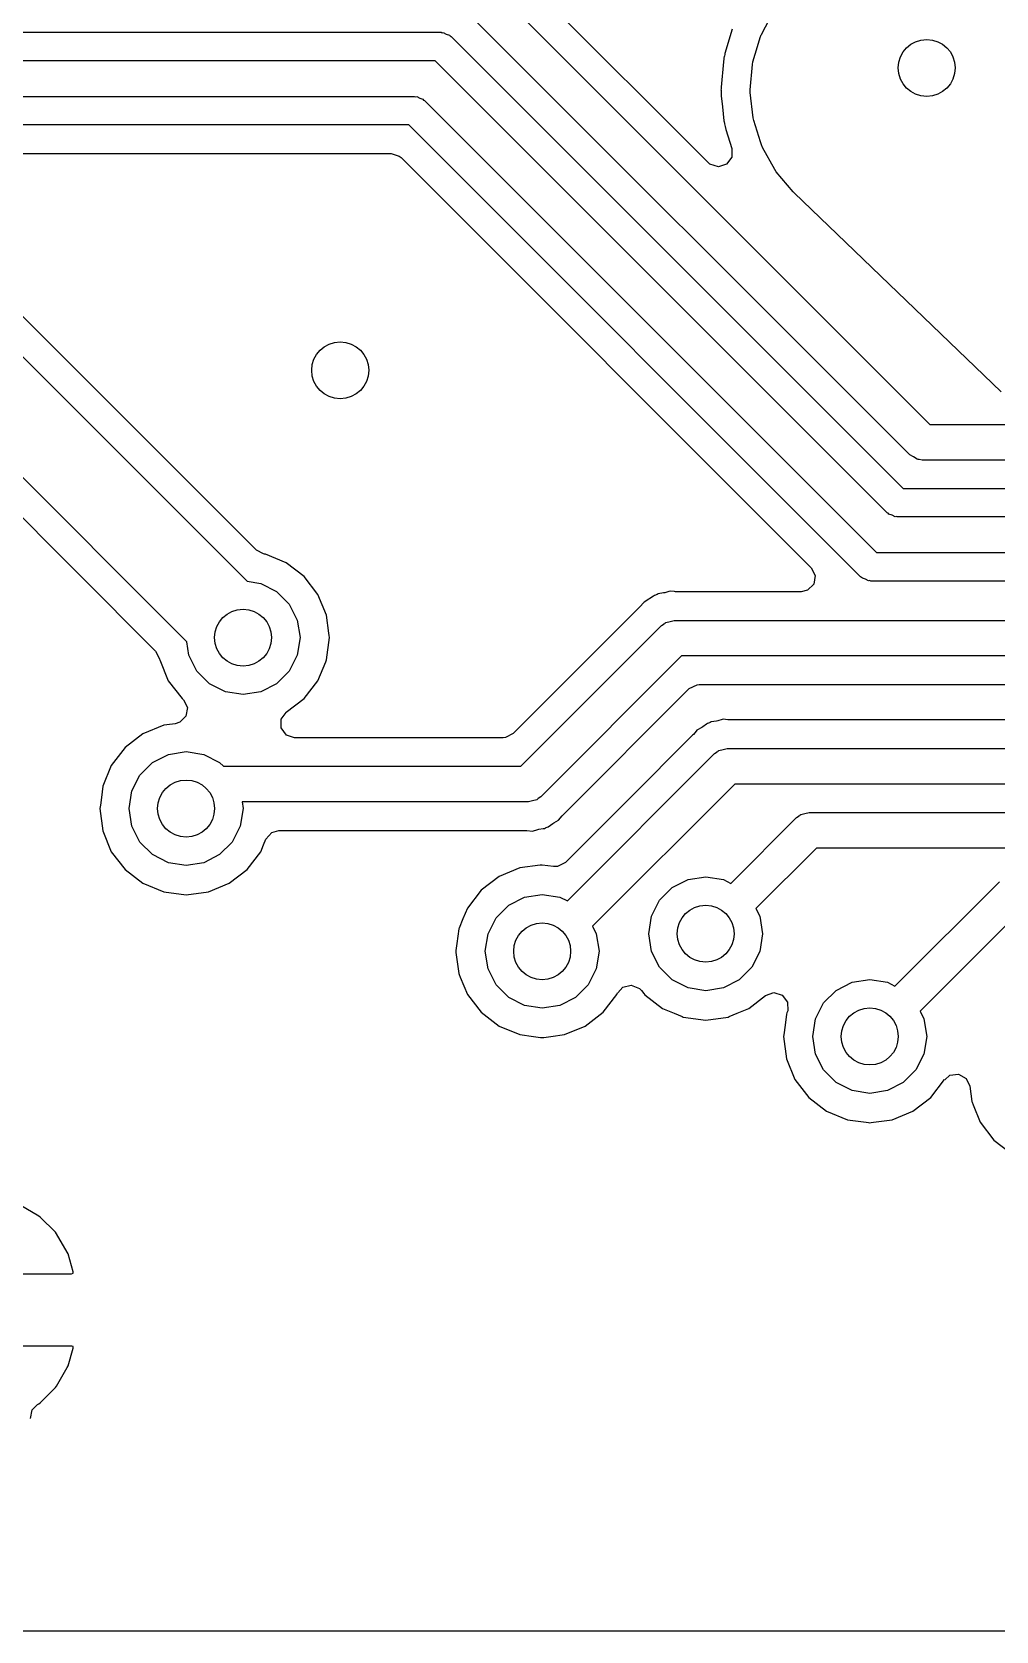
# Model space of a CAD drawing. Extents: x -27 to 355, y -108 to 35.
# Drawn here: x 243.72 to 250.49, y 12.63 to 23.85 of the extents above; entities that cross this region are included whole.
import ezdxf

# ---------------------------------------------------------------- set-up
doc = ezdxf.new("R2010")
doc.units = 0
doc.layers.add('BLACK', color=7, linetype='CONTINUOUS')

msp = doc.modelspace()

# ---------------------------------------------------------------- linework, layer by layer
at = {"layer": 'BLACK', "linetype": 'CONTINUOUS'}
for p, q in [((248.467, 22.9344), (245.984, 25.4171)), ((245.83, 25.2884), (250.021, 21.0972)), ((249.881, 20.8838), (245.689, 25.075)), ((248.84, 23.835), (248.922, 23.9904)), ((234.718, 23.85), (246.591, 23.85)), ((246.591, 23.85), (246.599, 23.8475)), ((246.599, 23.8475), (246.606, 23.8488)), ((246.606, 23.8488), (246.627, 23.8381)), ((246.627, 23.8381), (246.65, 23.8309)), ((246.65, 23.8309), (246.654, 23.8244)), ((246.654, 23.8244), (246.662, 23.8207)), ((246.662, 23.8207), (249.835, 20.6476)), ((248.634, 23.8727), (248.583, 23.7016)), ((248.812, 23.75), (248.831, 23.8145)), ((248.831, 23.8145), (248.838, 23.8326)), ((248.838, 23.8326), (248.84, 23.835)), ((248.582, 23.6948), (248.579, 23.6841)), ((248.583, 23.7016), (248.582, 23.6948)), ((248.78, 23.6434), (248.812, 23.75)), ((246.549, 23.65), (234.028, 23.65)), ((249.722, 20.4769), (246.549, 23.65)), ((248.572, 23.6423), (248.556, 23.4646)), ((248.575, 23.6612), (248.572, 23.6451)), ((248.572, 23.6451), (248.572, 23.6423)), ((248.576, 23.6681), (248.575, 23.6625)), ((248.575, 23.6625), (248.575, 23.6612)), ((248.578, 23.6805), (248.576, 23.6681)), ((248.579, 23.6817), (248.578, 23.6805)), ((248.579, 23.6841), (248.579, 23.6817)), ((248.761, 23.4464), (248.777, 23.6241)), ((248.777, 23.6241), (248.78, 23.6434)), ((248.556, 23.4646), (248.556, 23.4634)), ((234.028, 23.4), (246.404, 23.4)), ((246.404, 23.4), (246.412, 23.3975)), ((246.412, 23.3975), (246.42, 23.3988)), ((246.42, 23.3988), (246.441, 23.3881)), ((246.441, 23.3881), (246.463, 23.3809)), ((246.463, 23.3809), (246.468, 23.3744)), ((246.468, 23.3744), (246.475, 23.3707)), ((246.475, 23.3707), (249.648, 20.1976)), ((248.556, 23.4529), (248.555, 23.4442)), ((248.555, 23.4442), (248.556, 23.443)), ((248.556, 23.4634), (248.556, 23.4634)), ((248.556, 23.4634), (248.556, 23.4529)), ((248.556, 23.443), (248.556, 23.4429)), ((248.556, 23.4429), (248.556, 23.4416)), ((248.556, 23.4416), (248.556, 23.4246)), ((248.556, 23.4246), (248.557, 23.4042)), ((248.557, 23.4042), (248.565, 23.3268)), ((248.761, 23.4268), (248.761, 23.4464)), ((248.781, 23.2494), (248.761, 23.4268)), ((248.565, 23.3268), (248.576, 23.2288)), ((248.785, 23.2302), (248.781, 23.2494)), ((246.363, 23.2), (234.718, 23.2)), ((249.536, 20.0269), (246.363, 23.2)), ((248.576, 23.2288), (248.576, 23.2269)), ((248.576, 23.2269), (248.577, 23.2235)), ((248.577, 23.2235), (248.579, 23.2085)), ((248.579, 23.2085), (248.58, 23.2068)), ((248.58, 23.2068), (248.584, 23.1876)), ((248.584, 23.1876), (248.589, 23.1679)), ((248.589, 23.1679), (248.589, 23.1667)), ((248.589, 23.1667), (248.589, 23.1667)), ((248.589, 23.1667), (248.631, 23.0344)), ((248.832, 23.082), (248.785, 23.2302)), ((248.631, 23.0344), (248.631, 22.9732)), ((248.839, 23.0602), (248.832, 23.082)), ((248.847, 23.0422), (248.839, 23.0602)), ((248.933, 22.8862), (248.847, 23.0422)), ((242.747, 22.9995), (246.239, 22.9995)), ((246.239, 22.9995), (246.297, 22.9806)), ((246.297, 22.9806), (246.309, 22.9705)), ((246.309, 22.9705), (249.189, 20.0909)), ((248.478, 22.9246), (248.467, 22.9344)), ((248.537, 22.9054), (248.478, 22.9246)), ((248.595, 22.924), (248.537, 22.9054)), ((248.631, 22.9732), (248.595, 22.924)), ((242.353, 22.8717), (245.229, 19.9954)), ((245.294, 20.214), (242.677, 22.8305)), ((248.944, 22.8701), (248.933, 22.8862)), ((249.063, 22.7304), (248.944, 22.8701)), ((249.07, 22.7233), (249.063, 22.7304)), ((250.522, 21.3253), (249.07, 22.7233)), ((244.805, 19.5712), (242.964, 21.412)), ((242.91, 21.1825), (244.586, 19.5061)), ((250.021, 21.0972), (254.343, 21.0972)), ((249.908, 20.869), (249.881, 20.8838)), ((249.934, 20.8523), (249.908, 20.869)), ((249.94, 20.8514), (249.934, 20.8523)), ((249.942, 20.85), (249.94, 20.8514)), ((249.947, 20.8504), (249.942, 20.85)), ((249.969, 20.8472), (249.947, 20.8504)), ((254.395, 20.8472), (249.969, 20.8472)), ((249.835, 20.6476), (254.636, 20.6476)), ((249.73, 20.4733), (249.722, 20.4769)), ((249.734, 20.4667), (249.73, 20.4733)), ((249.757, 20.4595), (249.734, 20.4667)), ((249.778, 20.4489), (249.757, 20.4595)), ((249.786, 20.4501), (249.778, 20.4489)), ((249.793, 20.4476), (249.786, 20.4501)), ((254.677, 20.4476), (249.793, 20.4476)), ((245.344, 20.189), (245.294, 20.214)), ((245.344, 20.1876), (245.344, 20.189)), ((245.35, 20.1859), (245.344, 20.1876)), ((245.357, 20.185), (245.35, 20.1859)), ((245.503, 20.1245), (245.357, 20.185)), ((245.628, 20.0283), (245.503, 20.1245)), ((249.648, 20.1976), (254.893, 20.1976)), ((245.229, 19.9954), (245.324, 19.9804)), ((245.725, 19.9028), (245.628, 20.0283)), ((249.189, 20.0909), (249.216, 20.0364)), ((249.216, 20.0364), (249.207, 19.976)), ((249.543, 20.0233), (249.536, 20.0269)), ((249.548, 20.0167), (249.543, 20.0233)), ((249.57, 20.0095), (249.548, 20.0167)), ((249.591, 19.9989), (249.57, 20.0095)), ((249.599, 20.0001), (249.591, 19.9989)), ((249.607, 19.9976), (249.599, 20.0001)), ((254.934, 19.9976), (249.607, 19.9976)), ((245.324, 19.9804), (245.435, 19.9236)), ((245.435, 19.9236), (245.524, 19.8351)), ((245.785, 19.7568), (245.725, 19.9028)), ((248.056, 19.8737), (248.049, 19.8691)), ((248.081, 19.891), (248.056, 19.8737)), ((248.088, 19.896), (248.081, 19.891)), ((248.081, 19.891), (248.081, 19.891)), ((248.096, 19.8982), (248.088, 19.896)), ((248.101, 19.9007), (248.096, 19.8982)), ((248.107, 19.9027), (248.101, 19.9007)), ((248.114, 19.907), (248.107, 19.9027)), ((248.153, 19.9138), (248.114, 19.907)), ((248.161, 19.9156), (248.153, 19.9138)), ((248.19, 19.9234), (248.161, 19.9156)), ((248.199, 19.9257), (248.19, 19.9234)), ((248.19, 19.9234), (248.19, 19.9234)), ((248.228, 19.9231), (248.199, 19.9257)), ((248.237, 19.9223), (248.228, 19.9231)), ((248.246, 19.9219), (248.237, 19.9223)), ((249.119, 19.9219), (248.246, 19.9219)), ((249.163, 19.9327), (249.119, 19.9219)), ((249.207, 19.976), (249.163, 19.9327)), ((245.524, 19.8351), (245.58, 19.7236)), ((247.984, 19.8135), (247.528, 19.3579)), ((247.99, 19.8199), (247.984, 19.8135)), ((248.009, 19.843), (247.99, 19.8199)), ((248.015, 19.8496), (248.009, 19.843)), ((248.049, 19.8691), (248.015, 19.8496)), ((245.58, 19.7236), (245.6, 19.6)), ((245.802, 19.6303), (245.785, 19.7568)), ((247.151, 18.6967), (248.139, 19.6848)), ((248.139, 19.6848), (248.157, 19.6981)), ((248.157, 19.6981), (248.16, 19.7016)), ((248.16, 19.7016), (248.163, 19.7024)), ((248.163, 19.7024), (248.168, 19.7063)), ((248.168, 19.7063), (248.198, 19.7128)), ((248.198, 19.7128), (248.227, 19.7214)), ((248.227, 19.7214), (255.088, 19.7214)), ((244.82, 19.4764), (244.805, 19.5712)), ((245.6, 19.6), (245.58, 19.4764)), ((245.785, 19.4432), (245.806, 19.6)), ((245.804, 19.6144), (245.802, 19.6303)), ((245.806, 19.6), (245.804, 19.6144)), ((244.586, 19.5061), (244.611, 19.4556)), ((244.611, 19.4556), (244.612, 19.4559)), ((244.612, 19.4559), (244.614, 19.4497)), ((244.614, 19.4497), (244.615, 19.4432)), ((244.615, 19.4432), (244.675, 19.2972)), ((244.876, 19.3649), (244.82, 19.4764)), ((245.58, 19.4764), (245.524, 19.3649)), ((245.725, 19.2972), (245.78, 19.4311)), ((245.78, 19.4311), (245.783, 19.4372)), ((245.783, 19.4372), (245.785, 19.4432)), ((248.279, 19.4714), (247.291, 18.4833)), ((255.14, 19.4714), (248.279, 19.4714)), ((244.965, 19.2764), (244.876, 19.3649)), ((245.524, 19.3649), (245.435, 19.2764)), ((247.528, 19.3579), (247.097, 18.9262)), ((244.675, 19.2972), (244.772, 19.1717)), ((245.076, 19.2196), (244.965, 19.2764)), ((245.2, 19.2), (245.076, 19.2196)), ((245.324, 19.2196), (245.2, 19.2)), ((245.435, 19.2764), (245.324, 19.2196)), ((245.628, 19.1717), (245.725, 19.2972)), ((247.446, 18.3546), (248.333, 19.2419)), ((248.333, 19.2419), (248.388, 19.2697)), ((248.388, 19.2697), (248.403, 19.2709)), ((248.403, 19.2709), (252.501, 19.2709)), ((244.772, 19.1717), (244.777, 19.1678)), ((244.777, 19.1678), (244.781, 19.1638)), ((244.781, 19.1638), (244.809, 19.1093)), ((244.809, 19.1093), (244.799, 19.0489)), ((245.503, 19.0758), (245.628, 19.1717)), ((244.643, 18.985), (244.497, 18.9245)), ((244.705, 18.9931), (244.643, 18.985)), ((244.724, 18.9956), (244.705, 18.9931)), ((244.756, 19.0056), (244.724, 18.9956)), ((244.799, 19.0489), (244.756, 19.0056)), ((245.468, 19.0268), (245.503, 19.0753)), ((245.468, 18.9656), (245.468, 19.0268)), ((245.503, 19.0755), (245.503, 19.0758)), ((245.503, 19.0758), (245.503, 19.0758)), ((245.503, 19.0753), (245.503, 19.0755)), ((248.428, 18.9746), (248.421, 18.97)), ((248.453, 18.992), (248.428, 18.9746)), ((248.46, 18.9969), (248.453, 18.992)), ((248.453, 18.992), (248.453, 18.992)), ((248.468, 18.9992), (248.46, 18.9969)), ((248.474, 19.0016), (248.468, 18.9992)), ((248.479, 19.0036), (248.474, 19.0016)), ((248.487, 19.008), (248.479, 19.0036)), ((248.525, 19.0147), (248.487, 19.008)), ((248.533, 19.0166), (248.525, 19.0147)), ((248.563, 19.0244), (248.533, 19.0166)), ((248.571, 19.0266), (248.563, 19.0244)), ((248.563, 19.0244), (248.563, 19.0244)), ((248.604, 19.0237), (248.571, 19.0266)), ((248.61, 19.0233), (248.604, 19.0237)), ((248.618, 19.0229), (248.61, 19.0233)), ((252.503, 19.0229), (248.618, 19.0229)), ((244.497, 18.9245), (244.372, 18.8283)), ((245.504, 18.9161), (245.468, 18.9656)), ((245.562, 18.8972), (245.504, 18.9161)), ((247.027, 18.8972), (245.562, 18.8972)), ((247.042, 18.8984), (247.027, 18.8972)), ((247.097, 18.9262), (247.042, 18.8984)), ((248.356, 18.9144), (247.901, 18.4589)), ((248.362, 18.9208), (248.356, 18.9144)), ((248.382, 18.9439), (248.362, 18.9208)), ((248.387, 18.9506), (248.382, 18.9439)), ((248.421, 18.97), (248.387, 18.9506)), ((244.372, 18.8283), (244.275, 18.7028)), ((244.565, 18.7236), (244.676, 18.7804)), ((244.676, 18.7804), (244.8, 18.8)), ((244.8, 18.8), (244.924, 18.7804)), ((244.924, 18.7804), (245.035, 18.7236)), ((247.477, 17.7511), (248.511, 18.7858)), ((248.511, 18.7858), (248.529, 18.7991)), ((248.529, 18.7991), (248.532, 18.8026)), ((248.532, 18.8026), (248.535, 18.8034)), ((248.535, 18.8034), (248.54, 18.8072)), ((248.54, 18.8072), (248.57, 18.8137)), ((248.57, 18.8137), (248.6, 18.8224)), ((248.6, 18.8224), (255.604, 18.8224)), ((244.275, 18.7028), (244.215, 18.5568)), ((244.476, 18.6351), (244.565, 18.7236)), ((245.035, 18.7236), (245.062, 18.6967)), ((245.062, 18.6967), (247.151, 18.6967)), ((244.215, 18.5568), (244.205, 18.4787)), ((244.42, 18.5236), (244.476, 18.6351)), ((248.652, 18.5724), (247.653, 17.5743)), ((255.655, 18.5724), (248.652, 18.5724)), ((244.198, 18.4242), (244.194, 18.4)), ((244.205, 18.4787), (244.198, 18.4242)), ((244.4, 18.4), (244.42, 18.5236)), ((247.203, 18.4467), (245.193, 18.4467)), ((245.193, 18.4467), (245.2, 18.4)), ((247.232, 18.4553), (247.203, 18.4467)), ((247.262, 18.4618), (247.232, 18.4553)), ((247.267, 18.4657), (247.262, 18.4618)), ((247.27, 18.4665), (247.267, 18.4657)), ((247.273, 18.47), (247.27, 18.4665)), ((247.291, 18.4833), (247.273, 18.47)), ((247.901, 18.4589), (247.463, 18.0209)), ((244.194, 18.4), (244.215, 18.2432)), ((244.42, 18.2764), (244.4, 18.4)), ((245.2, 18.4), (245.18, 18.2764)), ((247.381, 18.2991), (247.415, 18.3185)), ((247.415, 18.3185), (247.44, 18.3482)), ((247.44, 18.3482), (247.446, 18.3546)), ((248.625, 17.8745), (249.086, 18.3363)), ((249.086, 18.3363), (249.104, 18.3496)), ((249.104, 18.3496), (249.107, 18.3531)), ((249.107, 18.3531), (249.11, 18.3538)), ((249.11, 18.3538), (249.115, 18.3577)), ((249.115, 18.3577), (249.145, 18.3642)), ((249.145, 18.3642), (249.175, 18.3729)), ((249.175, 18.3729), (255.861, 18.3729)), ((244.215, 18.2432), (244.275, 18.0972)), ((244.476, 18.1649), (244.42, 18.2764)), ((245.18, 18.2764), (245.124, 18.1649)), ((245.361, 18.1851), (245.401, 18.2316)), ((245.401, 18.2316), (245.452, 18.2462)), ((245.452, 18.2462), (247.184, 18.2462)), ((247.184, 18.2462), (247.193, 18.2458)), ((247.193, 18.2458), (247.231, 18.2424)), ((247.231, 18.2424), (247.269, 18.2525)), ((247.269, 18.2525), (247.277, 18.2543)), ((247.277, 18.2543), (247.307, 18.2596)), ((247.307, 18.2596), (247.316, 18.2611)), ((247.307, 18.2596), (247.307, 18.2596)), ((247.316, 18.2611), (247.323, 18.2654)), ((247.323, 18.2654), (247.329, 18.2674)), ((247.329, 18.2674), (247.334, 18.2699)), ((247.334, 18.2699), (247.342, 18.2721)), ((247.342, 18.2721), (247.374, 18.2944)), ((247.374, 18.2944), (247.381, 18.2991)), ((244.275, 18.0972), (244.372, 17.9717)), ((244.565, 18.0764), (244.476, 18.1649)), ((244.676, 18.0196), (244.565, 18.0764)), ((245.035, 18.0764), (244.924, 18.0196)), ((245.124, 18.1649), (245.035, 18.0764)), ((245.228, 17.9717), (245.325, 18.0972)), ((245.325, 18.0972), (245.344, 18.1449)), ((245.344, 18.1449), (245.361, 18.1851)), ((249.227, 18.1229), (248.801, 17.6977)), ((255.913, 18.1229), (249.227, 18.1229)), ((244.372, 17.9717), (244.497, 17.8755)), ((244.8, 18), (244.676, 18.0196)), ((244.924, 18.0196), (244.8, 18)), ((245.103, 17.8755), (245.228, 17.9717)), ((247.143, 17.9827), (246.997, 17.9222)), ((247.286, 18.0015), (247.143, 17.9827)), ((247.294, 18.0025), (247.286, 18.0015)), ((247.3, 18.0033), (247.294, 18.0025)), ((247.38, 17.9928), (247.3, 18.0033)), ((247.408, 17.9932), (247.38, 17.9928)), ((247.463, 18.0209), (247.408, 17.9932)), ((244.497, 17.8755), (244.643, 17.815)), ((244.957, 17.815), (245.103, 17.8755)), ((246.997, 17.9222), (246.872, 17.8259)), ((248.213, 17.8447), (248.324, 17.9015)), ((248.324, 17.9015), (248.448, 17.9211)), ((248.448, 17.9211), (248.572, 17.9015)), ((248.572, 17.9015), (248.625, 17.8745)), ((249.777, 17.1534), (250.51, 17.8867)), ((244.643, 17.815), (244.8, 17.7943)), ((244.8, 17.7943), (244.957, 17.815)), ((246.872, 17.8259), (246.775, 17.7005)), ((247.065, 17.7213), (247.176, 17.7781)), ((247.176, 17.7781), (247.3, 17.7976)), ((247.3, 17.7976), (247.424, 17.7781)), ((247.424, 17.7781), (247.477, 17.7511)), ((248.068, 17.6447), (248.124, 17.7562)), ((248.124, 17.7562), (248.213, 17.8447)), ((246.775, 17.7005), (246.744, 17.625)), ((246.92, 17.5213), (246.976, 17.6328)), ((246.976, 17.6328), (247.065, 17.7213)), ((248.048, 17.5211), (248.068, 17.6447)), ((248.801, 17.6977), (248.828, 17.6447)), ((248.828, 17.6447), (248.848, 17.5211)), ((250.65, 17.6733), (249.953, 16.9766)), ((246.715, 17.5544), (246.702, 17.4526)), ((246.717, 17.5605), (246.715, 17.5544)), ((246.744, 17.625), (246.717, 17.5605)), ((246.9, 17.3976), (246.92, 17.5213)), ((247.653, 17.5743), (247.68, 17.5213)), ((247.68, 17.5213), (247.7, 17.3976)), ((248.068, 17.3975), (248.048, 17.5211)), ((248.848, 17.5211), (248.828, 17.3975)), ((246.695, 17.4044), (246.694, 17.3976)), ((246.702, 17.4526), (246.695, 17.4044)), ((246.694, 17.3976), (246.695, 17.3912)), ((246.695, 17.3912), (246.695, 17.3896)), ((246.695, 17.3896), (246.715, 17.2409)), ((246.92, 17.274), (246.9, 17.3976)), ((247.7, 17.3976), (247.68, 17.274)), ((248.124, 17.286), (248.068, 17.3975)), ((248.828, 17.3975), (248.772, 17.286)), ((246.715, 17.2409), (246.717, 17.2349)), ((246.717, 17.2349), (246.725, 17.2168)), ((246.725, 17.2168), (246.775, 17.0948)), ((246.976, 17.1625), (246.92, 17.274)), ((247.68, 17.274), (247.624, 17.1625)), ((248.213, 17.1975), (248.124, 17.286)), ((248.324, 17.1407), (248.213, 17.1975)), ((248.683, 17.1975), (248.572, 17.1407)), ((248.772, 17.286), (248.683, 17.1975)), ((249.365, 17.1236), (249.476, 17.1804)), ((249.476, 17.1804), (249.6, 17.2)), ((249.6, 17.2), (249.724, 17.1804)), ((249.724, 17.1804), (249.777, 17.1534)), ((246.775, 17.0948), (246.872, 16.9694)), ((247.065, 17.074), (246.976, 17.1625)), ((247.176, 17.0172), (247.065, 17.074)), ((247.535, 17.074), (247.424, 17.0172)), ((247.624, 17.1625), (247.535, 17.074)), ((247.728, 16.9694), (247.825, 17.0948)), ((247.825, 17.0948), (247.827, 17.1008)), ((247.827, 17.1008), (247.83, 17.1064)), ((247.83, 17.1064), (247.831, 17.1057)), ((247.831, 17.1057), (247.867, 17.1468)), ((247.867, 17.1468), (247.926, 17.1611)), ((247.926, 17.1611), (247.983, 17.1377)), ((247.983, 17.1377), (247.997, 17.1227)), ((247.997, 17.1227), (248.014, 17.1008)), ((248.014, 17.1008), (248.02, 17.0928)), ((248.02, 17.0928), (248.145, 16.9965)), ((248.448, 17.1211), (248.324, 17.1407)), ((248.572, 17.1407), (248.448, 17.1211)), ((248.751, 16.9965), (248.869, 17.0872)), ((248.869, 17.0872), (248.927, 17.1076)), ((248.927, 17.1076), (248.985, 17.0903)), ((248.985, 17.0903), (249.023, 17.0417)), ((249.276, 17.0351), (249.365, 17.1236)), ((246.872, 16.9694), (246.997, 16.8731)), ((247.3, 16.9976), (247.176, 17.0172)), ((247.424, 17.0172), (247.3, 16.9976)), ((247.603, 16.8731), (247.728, 16.9694)), ((248.145, 16.9965), (248.226, 16.963)), ((248.226, 16.963), (248.283, 16.9393)), ((248.613, 16.9393), (248.67, 16.963)), ((248.67, 16.963), (248.751, 16.9965)), ((249.015, 16.9568), (249.005, 16.88)), ((249.018, 16.9648), (249.015, 16.9568)), ((249.021, 16.9708), (249.018, 16.9648)), ((249.024, 16.9806), (249.021, 16.9708)), ((249.023, 17.0417), (249.024, 16.9806)), ((249.22, 16.9236), (249.276, 17.0351)), ((249.953, 16.9766), (249.98, 16.9236)), ((246.997, 16.8731), (247.143, 16.8126)), ((247.457, 16.8126), (247.603, 16.8731)), ((248.283, 16.9393), (248.291, 16.936)), ((248.291, 16.936), (248.448, 16.9154)), ((248.448, 16.9154), (248.605, 16.936)), ((248.605, 16.936), (248.613, 16.9393)), ((249.005, 16.88), (248.996, 16.8102)), ((249.2, 16.8), (249.22, 16.9236)), ((249.98, 16.9236), (250, 16.8)), ((247.143, 16.8126), (247.239, 16.8)), ((247.239, 16.8), (247.288, 16.7936)), ((247.288, 16.7936), (247.3, 16.792)), ((247.3, 16.792), (247.312, 16.7936)), ((247.312, 16.7936), (247.361, 16.8)), ((247.361, 16.8), (247.457, 16.8126)), ((248.996, 16.8102), (248.994, 16.8)), ((248.994, 16.8), (249.015, 16.6432)), ((249.22, 16.6764), (249.2, 16.8)), ((250, 16.8), (249.98, 16.6764)), ((249.015, 16.6432), (249.075, 16.4972)), ((249.276, 16.5649), (249.22, 16.6764)), ((249.98, 16.6764), (249.924, 16.5649)), ((249.365, 16.4764), (249.276, 16.5649)), ((249.924, 16.5649), (249.835, 16.4764)), ((250.127, 16.4953), (250.163, 16.5279)), ((250.163, 16.5279), (250.224, 16.5343)), ((250.224, 16.5343), (250.277, 16.5036)), ((250.277, 16.5036), (250.302, 16.4503)), ((249.075, 16.4972), (249.172, 16.3717)), ((249.476, 16.4196), (249.365, 16.4764)), ((249.6, 16.4), (249.476, 16.4196)), ((249.724, 16.4196), (249.6, 16.4)), ((249.835, 16.4764), (249.724, 16.4196)), ((250.028, 16.3717), (250.125, 16.4972)), ((250.125, 16.4972), (250.127, 16.4953)), ((250.302, 16.4503), (250.316, 16.3438)), ((249.172, 16.3717), (249.297, 16.2755)), ((249.903, 16.2755), (250.028, 16.3717)), ((250.316, 16.3438), (250.318, 16.3378)), ((250.318, 16.3378), (250.325, 16.32)), ((250.325, 16.32), (250.376, 16.1978)), ((249.297, 16.2755), (249.443, 16.215)), ((249.443, 16.215), (249.574, 16.1978)), ((249.574, 16.1978), (249.591, 16.1955)), ((249.591, 16.1955), (249.6, 16.1943)), ((249.6, 16.1943), (249.609, 16.1955)), ((249.609, 16.1955), (249.626, 16.1978)), ((249.626, 16.1978), (249.757, 16.215)), ((249.757, 16.215), (249.903, 16.2755)), ((250.376, 16.1978), (250.472, 16.0723)), ((250.472, 16.0723), (250.598, 15.9761)), ((243.765, 15.5393), (243.635, 15.6163)), ((243.775, 15.5317), (243.765, 15.5393)), ((243.882, 15.4247), (243.775, 15.5317)), ((243.889, 15.415), (243.882, 15.4247)), ((243.966, 15.2848), (243.889, 15.415)), ((243.971, 15.2734), (243.966, 15.2848)), ((244.008, 15.1483), (243.971, 15.2734)), ((243.462, 15.134), (243.996, 15.134)), ((243.996, 15.134), (244.007, 15.1377)), ((244.007, 15.1377), (244.008, 15.1483)), ((243.997, 14.626), (243.447, 14.626)), ((243.971, 14.4866), (244.007, 14.6109)), ((244.007, 14.6229), (243.997, 14.626)), ((244.007, 14.6109), (244.007, 14.6229)), ((243.966, 14.4752), (243.971, 14.4866)), ((243.889, 14.345), (243.966, 14.4752)), ((243.775, 14.2283), (243.882, 14.3353)), ((243.882, 14.3353), (243.889, 14.345)), ((243.708, 14.1173), (243.719, 14.1774)), ((243.719, 14.1774), (243.756, 14.2154)), ((243.756, 14.2154), (243.765, 14.2207)), ((243.765, 14.2207), (243.775, 14.2283)), ((257.872, 12.6255), (233.417, 12.6255))]:
    msp.add_line(p, q, dxfattribs=at)
at = {"layer": 'BLACK'}
for centre in [(250, 23.6), (245.882, 21.477), (245.2, 19.6), (244.8, 18.4), (248.448, 17.5211), (247.3, 17.3976), (249.6, 16.8)]:
    msp.add_circle(centre, 0.2, dxfattribs=at)

doc.saveas('drawing.dxf')
